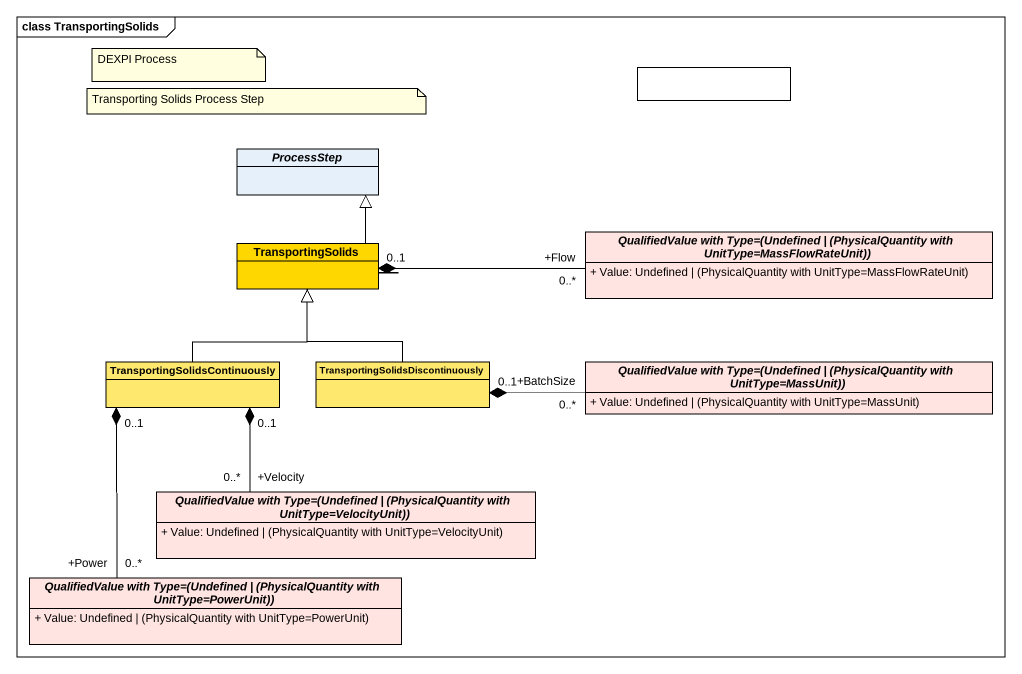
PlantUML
@startuml
mainframe class TransportingSolids
allowmixing
hide circle
hide empty members
skinparam classAttributeIconSize 0
rectangle " " as rectangle1
abstract class ProcessStep
abstract class "QualifiedValue with Type=(Undefined | (PhysicalQuantity with UnitType=MassFlowRateUnit))" as QualifiedValue_with_Type #FFE4E1 {
  {field} + Value: Undefined | (PhysicalQuantity with UnitType=MassFlowRateUnit)
}
class TransportingSolids #FFD700
class "TransportingSolidsContinuously" as TransportingSolidsContinuous #FFE86E
class "TransportingSolidsDiscontinuously" as TransportingSolidsDiscontinu #FFE86E
abstract class "QualifiedValue with Type=(Undefined | (PhysicalQuantity with UnitType=MassUnit))" as QualifiedValue_with_Type_2 #FFE4E1 {
  {field} + Value: Undefined | (PhysicalQuantity with UnitType=MassUnit)
}
abstract class "QualifiedValue with Type=(Undefined | (PhysicalQuantity with UnitType=VelocityUnit))" as QualifiedValue_with_Type_3 #FFE4E1 {
  {field} + Value: Undefined | (PhysicalQuantity with UnitType=VelocityUnit)
}
abstract class "QualifiedValue with Type=(Undefined | (PhysicalQuantity with UnitType=PowerUnit))" as QualifiedValue_with_Type_4 #FFE4E1 {
  {field} + Value: Undefined | (PhysicalQuantity with UnitType=PowerUnit)
}
TransportingSolids -up-|> ProcessStep
TransportingSolids "0..1" *-right- "+Flow\n0..*" QualifiedValue_with_Type
TransportingSolidsContinuous -up-|> TransportingSolids
TransportingSolidsContinuous "0..1" *-- "+Velocity\n0..*" QualifiedValue_with_Type_3
TransportingSolidsContinuous "0..1" *-- "+Power\n0..*" QualifiedValue_with_Type_4
TransportingSolidsDiscontinu -up-|> TransportingSolids
TransportingSolidsDiscontinu "0..1" *-right- "+BatchSize\n0..*" QualifiedValue_with_Type_2
note as N1
  DEXPI Process
end note
note as N2
  Transporting Solids Process Step
end note
@enduml
